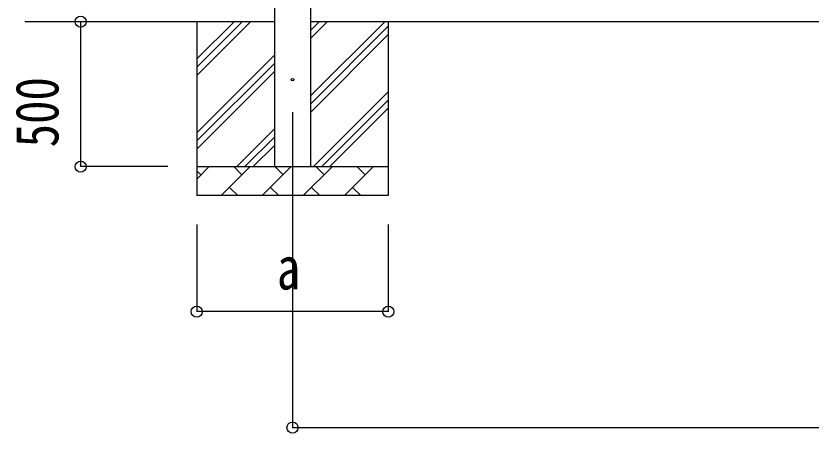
# Model space of a CAD drawing. Units: millimetres, scale not verified. Extents: x -18922 to 18922, y -13365 to 13365.
# Drawn here: x -15790 to -13050, y -2492 to -1052 of the extents above; entities that cross this region are included whole.
import ezdxf
from ezdxf.enums import TextEntityAlignment as Align

# ---------------------------------------------------------------- set-up
doc = ezdxf.new("R2010")
doc.units = ezdxf.units.MM
doc.header["$LTSCALE"] = 50
for name, color, linetype in [('0-4_YKK_12', 2, 'Continuous'), ('0-5_YKK_13', 4, 'Continuous'), ('0-6_YKK_A1', 4, 'Continuous'), ('0-7_YKK_D', 6, 'Continuous')]:
    doc.layers.add(name, color=color, linetype=linetype)
doc.styles.add('ＭＳ ゴシック', font='')
doc.styles.get('ＭＳ ゴシック').set_extended_font_data('MS Gothic')

msp = doc.modelspace()

# ---------------------------------------------------------------- linework, layer by layer
at = {"layer": '0-4_YKK_12'}
msp.add_line((-14836.91, -1384.05), (-14836.91, -1884.05), dxfattribs=at)
at = {"layer": '0-5_YKK_13'}
msp.add_circle((-14836.91, -1272.39), 4.5, dxfattribs=at)
at = {"layer": '0-6_YKK_A1'}
for p, q in [((-14899.41, 1227.61), (-14899.41, -1572.39)), ((-14774.41, -1572.39), (-14774.41, 1227.61)), ((-14899.41, -1072.39), (-15759.63, -1072.39)), ((-15166.91, -1072.39), (-15166.91, -1672.39)), ((-15166.91, -1257.44), (-14981.86, -1072.39)), ((-15166.91, -1229.15), (-15010.14, -1072.39)), ((-15166.91, -1200.87), (-15038.43, -1072.39)), ((-9562.91, -1072.39), (-14774.41, -1072.39)), ((-14774.41, -1327.48), (-14519.31, -1072.39)), ((-14774.41, -1129.49), (-14717.3, -1072.39)), ((-14774.41, -1101.21), (-14745.59, -1072.39)), ((-14774.41, -1355.77), (-14506.91, -1088.27)), ((-14506.91, -1072.39), (-14506.91, -1672.39)), ((-14774.41, -1384.05), (-14506.91, -1116.55)), ((-15166.91, -1455.43), (-14899.41, -1187.93)), ((-15166.91, -1483.71), (-14899.41, -1216.21)), ((-15166.91, -1511.99), (-14899.41, -1244.49)), ((-14764.75, -1572.39), (-14506.91, -1314.54)), ((-14736.47, -1572.39), (-14506.91, -1342.83)), ((-14708.19, -1572.39), (-14506.91, -1371.11)), ((-15029.31, -1572.39), (-14899.41, -1442.48)), ((-15001.03, -1572.39), (-14899.41, -1470.77)), ((-14972.74, -1572.39), (-14899.41, -1499.05)), ((-15166.91, -1572.39), (-14506.91, -1572.39)), ((-15166.91, -1615.28), (-15124.02, -1572.39)), ((-15152.57, -1600.94), (-15166.91, -1586.6)), ((-15082.6, -1672.39), (-14982.6, -1572.39)), ((-15011.15, -1600.94), (-15039.7, -1572.39)), ((-14941.17, -1672.39), (-14841.17, -1572.39)), ((-14869.73, -1600.94), (-14898.28, -1572.39)), ((-14799.75, -1672.39), (-14699.75, -1572.39)), ((-14728.31, -1600.94), (-14756.86, -1572.39)), ((-14658.33, -1672.39), (-14558.33, -1572.39)), ((-14586.89, -1600.94), (-14615.44, -1572.39)), ((-14510.2, -1572.39), (-14506.91, -1569.1)), ((-15054.04, -1643.83), (-15025.49, -1672.39)), ((-14912.62, -1643.83), (-14884.07, -1672.39)), ((-14771.2, -1643.83), (-14742.65, -1672.39)), ((-14629.78, -1643.83), (-14601.23, -1672.39)), ((-14506.91, -1672.39), (-15166.91, -1672.39))]:
    msp.add_line(p, q, dxfattribs=at)
at = {"layer": '0-7_YKK_D'}
for p, q in [((-15566.91, -1572.39), (-15566.91, -1072.39)), ((-15266.91, -1572.39), (-15567.91, -1572.39)), ((-15166.91, -1772.39), (-15166.91, -2073.39)), ((-14836.91, -1772.39), (-14836.91, -2473.39)), ((-14506.91, -1772.39), (-14506.91, -2073.39)), ((-14506.91, -2072.39), (-15166.91, -2072.39)), ((-14836.91, -2472.39), (-9500.41, -2472.39))]:
    msp.add_line(p, q, dxfattribs=at)
for centre in [(-15566.91, -1072.39), (-15566.91, -1572.39), (-15166.91, -2072.39), (-14506.91, -2072.39), (-14836.91, -2472.39)]:
    msp.add_circle(centre, 19.12, dxfattribs=at)

# ---------------------------------------------------------------- texts
at = {"layer": '0-7_YKK_D', "style": 'ＭＳ ゴシック', "width": 0.8}
msp.add_text('500', height=148.5, rotation=90, dxfattribs=at).set_placement((-15598.91, -1505.99), align=Align.BOTTOM_LEFT)
msp.add_text('a', height=148.5, dxfattribs=at).set_placement((-14890.91, -2040.39), align=Align.BOTTOM_LEFT)

doc.saveas('drawing.dxf')
